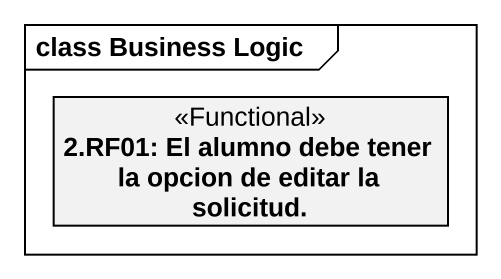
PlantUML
@startuml
mainframe class Business Logic
hide circle
hide empty members
class "2.RF01: El alumno debe tener la opcion de editar la solicitud." as r2_RF01_El_alumno_debe_tener <<Functional>>
@enduml
